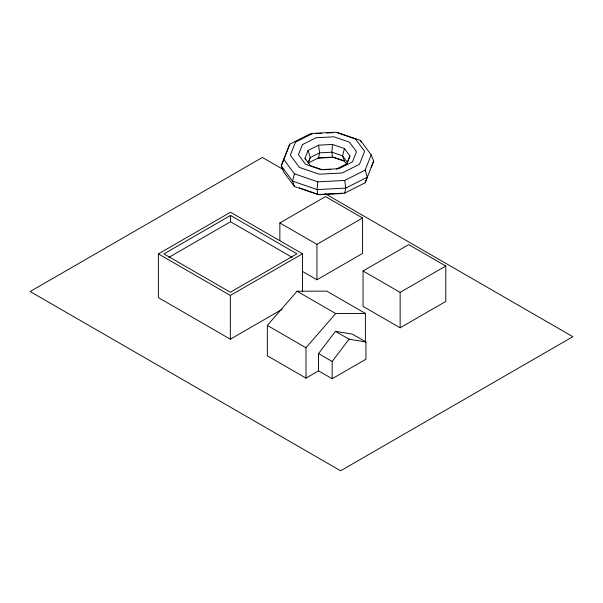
<?xml version="1.0" encoding="UTF-8"?>
<svg xmlns="http://www.w3.org/2000/svg" width="603" height="603" viewBox="0 0 603 603"><rect width="100%" height="100%" fill="white"/><g stroke="black" fill="none" stroke-linecap="round" stroke-linejoin="round"><path stroke-width="0.9" d="M312.068 133.738L310.206 133.836L289.779 144.14L283.757 159.411L294.422 173.807L317.713 181.842L317.155 189.591L317.713 194.505L344.728 193.096L365.154 182.784L373.694 161.054L371.184 154.85L360.519 140.454L337.228 132.426M305.638 159.855L305.012 158.303L308.11 150.456L318.603 145.165L332.479 144.441L331.921 152.19L332.479 157.104L344.441 161.227L346.635 164.189M308.11 150.456L310.274 157.534L308.11 163.119L318.603 157.828L319.59 152.83L318.603 145.165M344.728 193.096L345.723 188.098L344.728 180.433L365.154 170.121L371.184 154.85M294.422 173.807L292.523 181.096L294.422 186.47L317.713 194.505M332.479 144.441L344.441 148.564L342.549 155.853L344.441 161.227M289.779 144.14L281.247 165.87L283.757 172.074L294.422 186.47M365.154 182.784L367.317 177.199L365.154 170.121M283.757 159.411L281.247 165.87L292.523 181.096L317.155 189.591L345.723 188.098L367.317 177.199M346.725 164.167L349.921 155.958L344.441 148.564M371.184 167.513L373.694 161.054M308.208 162.757L310.274 157.534L319.59 152.83L331.921 152.19L342.549 155.853L347.418 162.426M349.921 155.958L346.831 163.805L336.338 169.104M318.557 370.868L318.557 353.607L335.434 331.341L352.318 334.115L365.931 341.969L365.931 359.23L332.17 378.722L318.557 370.868L305.992 378.119L267.333 355.793L267.333 325.432L297.038 291.226L326.743 291.128L365.403 313.447L365.403 341.976M332.17 378.722L332.17 361.468L349.047 339.203L365.931 341.969M305.992 378.119L305.992 347.75L335.698 313.552L365.403 313.447M282.219 309.249L230.346 339.195L158.385 297.656L158.385 253.901L230.527 212.248L302.487 253.795L302.487 291.965M230.527 215.452L163.933 253.901L230.346 292.244L296.94 253.795L230.527 215.452L230.527 221.776L168.802 257.406M279.86 240.65L279.86 222.944L325.507 196.586L362.584 217.992L362.584 253.411L316.937 279.769L302.427 271.388M279.86 222.944L316.937 244.351L362.584 217.992M158.385 253.901L230.346 295.447L302.487 253.795M363.059 270.973L408.706 244.622L445.783 266.029L445.783 301.447L400.136 327.798L363.059 306.399L363.059 270.973L400.136 292.38L445.783 266.029M315.799 133.542L321.384 133.248M326.977 132.962L333.497 132.615M318.603 157.828L332.479 157.104M317.804 158.144L333.949 157.3M324.308 169.729L330.783 169.39M317.713 181.842L344.728 180.433M342.135 193.503L319.183 194.701L299.389 187.88M334.808 157.602L344.253 160.858M322.454 169.82L310.492 165.697L305.012 158.303M283.071 169.398L262.373 157.451L30.15 291.528L340.627 470.777L572.85 336.7L325.266 193.759M230.527 221.776L292.078 257.308M297.038 291.226L335.698 313.552M335.434 331.341L349.047 339.203M318.557 353.607L332.17 361.468M267.333 325.432L305.992 347.75M360.519 140.454L361.054 141.991M400.136 292.38L400.136 327.798M316.937 244.351L316.937 279.769M230.346 295.447L230.346 339.195M295.447 142.18L290.322 155.152L299.389 167.393L319.183 174.214L342.135 173.016L359.494 164.257L364.611 151.285L355.551 139.044L335.758 132.223L312.799 133.421L295.447 142.18M302.45 144.592L298.447 154.73L305.525 164.295L320.992 169.624L338.931 168.689L352.491 161.845L356.494 151.707L349.408 142.142L333.949 136.813L316.01 137.748L302.45 144.592"/></g></svg>
